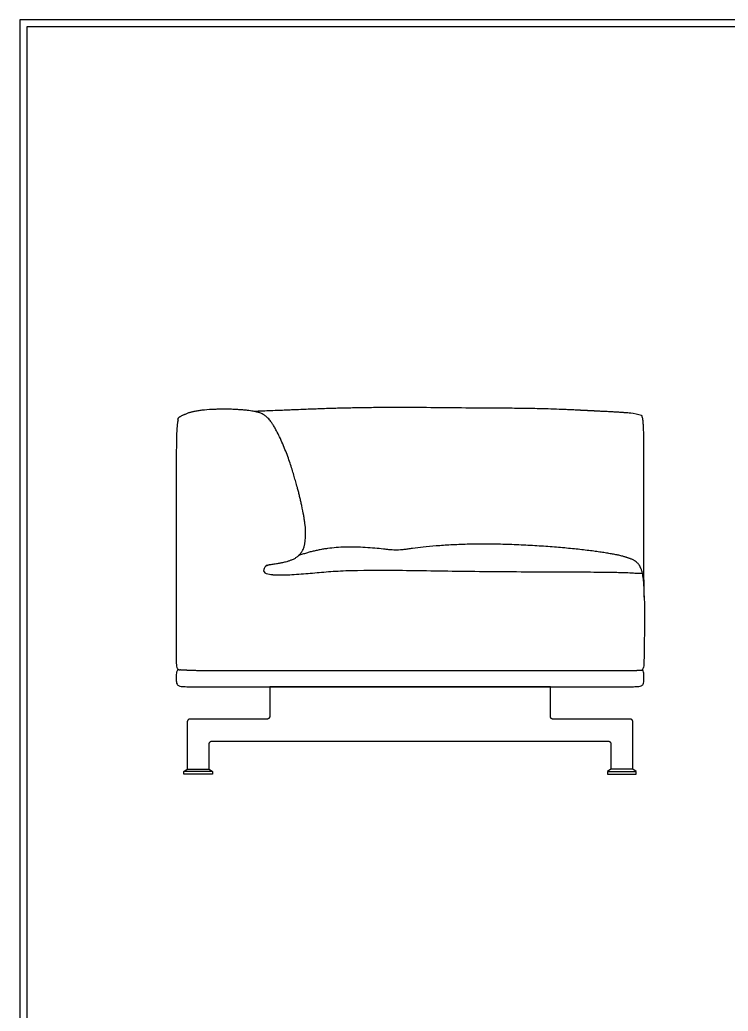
# Model space of a CAD drawing. Header units: millimetres. Extents: x 0 to 2575, y 0 to 3642.
# Drawn here: x 0 to 1288, y 1840 to 3642 of the extents above; entities that cross this region are included whole.
import ezdxf

# ---------------------------------------------------------------- set-up
doc = ezdxf.new("R2010")
doc.units = ezdxf.units.MM
doc.layers.add('4513 Delphi Corner module 85 x 85 cm', color=7, linetype='Continuous', true_color=0x000000)

msp = doc.modelspace()

# ---------------------------------------------------------------- linework, layer by layer
at = {"layer": '4513 Delphi Corner module 85 x 85 cm'}
for points in [[(0, 0), (2575.1, 0), (2575.1, 3641.9), (0, 3641.9)], [(12.8, 12.8), (2562.3, 12.8), (2562.3, 3629.1), (12.8, 3629.1)]]:
    msp.add_lwpolyline(points, close=True, dxfattribs=at)
at = {"layer": '4513 Delphi Corner module 85 x 85 cm', "color": 178, "lineweight": -3, "true_color": 0x000000}
for points in [[(316.1, 2930), (314.9, 2929.7), (313.7, 2929.4), (312.5, 2929.1), (311.3, 2928.8), (310.1, 2928.5), (308.8, 2928.1), (307.6, 2927.8), (306.4, 2927.4), (305.2, 2926.9), (304, 2926.5), (302.8, 2926), (301.6, 2925.5), (300.5, 2924.9), (299.3, 2924.4), (299.2, 2924.3), (298.9, 2924.2), (298.4, 2924.1), (297.9, 2923.9), (296.9, 2923.5), (295.9, 2923.1), (294.9, 2922.6), (293.9, 2922.1), (293, 2921.6), (292.1, 2921.1), (291.2, 2920.6), (290.9, 2920.3), (290.5, 2920), (289.7, 2919.5), (289.1, 2919), (288.5, 2918.5), (288, 2918.1), (287.6, 2917.6)], [(398.2, 2933.4), (396, 2933.6), (393.8, 2933.7), (391.5, 2933.8), (389.3, 2933.9), (387.1, 2934), (384.9, 2934.1), (382.8, 2934.1), (380.6, 2934.2), (378.4, 2934.2), (376.3, 2934.3), (374.2, 2934.3), (372, 2934.3), (370, 2934.3), (367.9, 2934.3), (365.9, 2934.3), (363.8, 2934.2), (361.9, 2934.2), (359.9, 2934.1), (358, 2934.1), (356.1, 2934), (354.3, 2933.9), (352.4, 2933.9), (350.7, 2933.8), (348.9, 2933.7)], [(688, 2459.6), (709.3, 2459.6), (810.4, 2459.6)], [(304.3, 2366), (304.3, 2280)], [(1114.3, 2280), (1074.3, 2280), (1074.3, 2280), (1068.3, 2276), (1120.3, 2276), (1114.3, 2280), (1114.3, 2366)], [(350.3, 2276), (350.3, 2271), (298.4, 2271), (298.4, 2276)], [(1068.3, 2276), (1068.3, 2271), (1120.3, 2271), (1120.3, 2276)]]:
    msp.add_lwpolyline(points, dxfattribs=at)
msp.add_lwpolyline([(298.4, 2276), (304.3, 2280), (344.3, 2280), (344.4, 2280), (350.3, 2276)], close=True, dxfattribs=at)
for points, knots in [([(687, 2937.3), (676.3, 2937.3), (666.6, 2937.3), (647.5, 2937.1), (638, 2937), (619.3, 2936.8), (610, 2936.6), (592.7, 2936.2), (583.2, 2936), (574.3, 2935.8)], [472.496619, 472.496619, 472.496619, 472.496619, 493.548976, 493.548976, 519.283324, 519.283324, 550.807735, 550.807735, 585.287342, 585.287342, 585.287342, 585.287342]), ([(810.6, 2936.4), (789.7, 2936.6), (768, 2936.8), (727, 2937.2), (707, 2937.3), (687, 2937.3)], [348.798368, 348.798368, 348.798368, 348.798368, 412.183515, 412.183515, 472.496619, 472.496619, 472.496619, 472.496619]), ([(331.1, 2932.2), (328.5, 2931.9), (326, 2931.6), (320.9, 2930.9), (318.5, 2930.5), (316.1, 2930)], [636.181856, 636.181856, 636.181856, 636.181856, 643.868706, 643.868706, 651.493835, 651.493835, 651.493835, 651.493835]), ([(424, 2930.6), (420.9, 2931.1), (417.4, 2931.6), (411.6, 2932.3), (409.4, 2932.5), (404.5, 2933), (401.6, 2933.2), (398.2, 2933.4)], [514.323792, 514.323792, 514.323792, 514.323792, 553.232379, 553.232379, 573.023123, 573.023123, 593.838932, 593.838932, 593.838932, 593.838932]), ([(446.1, 2922.3), (445.5, 2922.7), (445, 2923.1), (443.7, 2923.9), (443, 2924.3), (441.3, 2925.4), (440.2, 2925.9), (437.3, 2927.2), (435.4, 2927.9), (433.1, 2928.6), (432.5, 2928.7), (431.5, 2929), (431.2, 2929.1), (430.6, 2929.2), (430.3, 2929.3), (429.3, 2929.5), (428.7, 2929.7), (426.7, 2930.1), (425.4, 2930.3), (424, 2930.6)], [429.685725, 429.685725, 429.685725, 429.685725, 434.06521, 434.06521, 439.984706, 439.984706, 450.689977, 450.689977, 472.2183, 472.2183, 480.438219, 480.438219, 484.637492, 484.637492, 488.896591, 488.896591, 497.450469, 497.450469, 514.323792, 514.323792, 514.323792, 514.323792]), ([(468.2, 2931.8), (462.7, 2931.6), (457.3, 2931.4), (447.7, 2931), (443.2, 2930.8), (434.8, 2930.5), (431.6, 2930.4), (428, 2930.2), (427.1, 2930.2), (426.2, 2930.2)], [692.16163, 692.16163, 692.16163, 692.16163, 709.693991, 709.693991, 723.154005, 723.154005, 733.544946, 733.544946, 736.679322, 736.679322, 736.679322, 736.679322]), ([(466.5, 2895.2), (465.9, 2896.3), (465.3, 2897.4), (463.6, 2900.6), (462.4, 2902.6), (460.6, 2905.5), (460, 2906.4), (458.4, 2908.9), (457.3, 2910.5), (454.4, 2914.3), (452.7, 2916.2), (450, 2919), (449, 2919.9), (447.4, 2921.3), (446.7, 2921.8), (446.1, 2922.3)], [390.483033, 390.483033, 390.483033, 390.483033, 394.272349, 394.272349, 401.188757, 401.188757, 404.39308, 404.39308, 410.376284, 410.376284, 419.253912, 419.253912, 425.351377, 425.351377, 429.685725, 429.685725, 429.685725, 429.685725]), ([(574.3, 2935.8), (565.2, 2935.5), (556.2, 2935.2), (543.4, 2934.8), (539.8, 2934.6), (530.8, 2934.3), (525.5, 2934.1), (517, 2933.8), (513.8, 2933.7), (504.9, 2933.3), (499.4, 2933.1), (490.4, 2932.7), (487.5, 2932.6), (482.1, 2932.4), (478.7, 2932.2), (474.7, 2932.1)], [585.287342, 585.287342, 585.287342, 585.287342, 611.757976, 611.757976, 622.363936, 622.363936, 638.009748, 638.009748, 647.378856, 647.378856, 664.090974, 664.090974, 673.830733, 673.830733, 685.501513, 685.501513, 685.501513, 685.501513]), ([(944.3, 2935.1), (933.3, 2935.3), (922.5, 2935.5), (900.3, 2935.8), (889, 2935.9), (855.9, 2936.2), (832.6, 2936.3), (810.6, 2936.4)], [214.68314, 214.68314, 214.68314, 214.68314, 248.292263, 248.292263, 282.231334, 282.231334, 348.798368, 348.798368, 348.798368, 348.798368]), ([(1019.2, 2932.2), (1017.6, 2932.3), (1015.8, 2932.4), (1011.1, 2932.6), (1007.9, 2932.8), (1001.8, 2933), (998.5, 2933.2), (992.2, 2933.5), (988.9, 2933.6), (979, 2934), (972.1, 2934.2), (958.4, 2934.7), (951.3, 2934.9), (944.3, 2935.1)], [136.558312, 136.558312, 136.558312, 136.558312, 142.986745, 142.986745, 153.037382, 153.037382, 163.015232, 163.015232, 173.07378, 173.07378, 193.465435, 193.465435, 214.68314, 214.68314, 214.68314, 214.68314]), ([(1104.9, 2927.5), (1104.7, 2927.5), (1104.5, 2927.5), (1104.3, 2927.5), (1103.2, 2927.6), (1102, 2927.7), (1100.9, 2927.8), (1100.7, 2927.8), (1100.5, 2927.8), (1100.3, 2927.8), (1099.3, 2927.9), (1098.2, 2928), (1097.1, 2928.1), (1096.4, 2928.1), (1095.7, 2928.2), (1095, 2928.2), (1094.3, 2928.3), (1093.7, 2928.3), (1093, 2928.3), (1091.6, 2928.4), (1090.1, 2928.5), (1088.7, 2928.6), (1088.7, 2928.6), (1088.6, 2928.6), (1088.6, 2928.6), (1087, 2928.7), (1085.4, 2928.8), (1083.8, 2928.9), (1083, 2928.9), (1082.2, 2929), (1081.4, 2929), (1080.5, 2929.1), (1079.6, 2929.1), (1078.7, 2929.2), (1076.9, 2929.3), (1075, 2929.4), (1073.2, 2929.5), (1073.1, 2929.5), (1073, 2929.5), (1072.8, 2929.5), (1071, 2929.6), (1069.1, 2929.7), (1067.3, 2929.8), (1065.9, 2929.8), (1064.5, 2929.9), (1063.1, 2930), (1062.4, 2930), (1061.7, 2930.1), (1060.9, 2930.1), (1058.7, 2930.2), (1056.4, 2930.3), (1054.2, 2930.4)], [111.558312, 111.558312, 111.558312, 111.558312, 112.558312, 112.558312, 112.558312, 113.558312, 113.558312, 113.558312, 114.558312, 114.558312, 114.558312, 115.558312, 115.558312, 115.558312, 116.558312, 116.558312, 116.558312, 117.558312, 117.558312, 117.558312, 118.558312, 118.558312, 118.558312, 119.558312, 119.558312, 119.558312, 120.558312, 120.558312, 120.558312, 121.558312, 121.558312, 121.558312, 122.558312, 122.558312, 122.558312, 123.558312, 123.558312, 123.558312, 124.558312, 124.558312, 124.558312, 125.558312, 125.558312, 125.558312, 126.558312, 126.558312, 126.558312, 127.558312, 127.558312, 127.558312, 128.558312, 128.558312, 128.558312, 128.558312]), ([(286.9, 2911.5), (286.8, 2910.8), (286.7, 2910.3), (286.5, 2909.3), (286.4, 2908.9), (286.2, 2907.5), (286.1, 2906.6), (285.8, 2903.7), (285.6, 2901.6), (285.2, 2895.6), (285, 2891.4), (284.9, 2887.5)], [697.853984, 697.853984, 697.853984, 697.853984, 699.815311, 699.815311, 700.997343, 700.997343, 703.922373, 703.922373, 709.966473, 709.966473, 722.004682, 722.004682, 722.004682, 722.004682]), ([(287.6, 2917.6), (287.2, 2917.2), (287, 2916.9), (286.8, 2916.3), (286.8, 2916.1), (286.9, 2915.9), (286.9, 2915.8), (287, 2915.7), (287, 2915.6), (287.1, 2915.5), (287.1, 2915.5), (287.2, 2915.4), (287.2, 2915.4), (287.3, 2915.3), (287.3, 2915.3), (287.4, 2915.2), (287.5, 2915.1), (287.5, 2915.1)], [681.878636, 681.878636, 681.878636, 681.878636, 683.958782, 683.958782, 686.682296, 686.682296, 687.692556, 687.692556, 688.626974, 688.626974, 689.371368, 689.371368, 689.779778, 689.779778, 689.994959, 689.994959, 690.249588, 690.249588, 690.249588, 690.249588]), ([(287.5, 2915.1), (287.5, 2915.1), (287.5, 2915.1), (287.6, 2915), (287.6, 2915), (287.6, 2914.9), (287.6, 2914.8), (287.6, 2914.7), (287.6, 2914.6), (287.6, 2914.4), (287.5, 2914.3), (287.4, 2913.8), (287.3, 2913.5), (287.2, 2912.9), (287.1, 2912.6), (287, 2911.9), (286.9, 2911.7), (286.9, 2911.5)], [690.249588, 690.249588, 690.249588, 690.249588, 691.3994, 691.3994, 692.703711, 692.703711, 694.088316, 694.088316, 694.470073, 694.470073, 695.083435, 695.083435, 695.772902, 695.772902, 697.07111, 697.07111, 697.853984, 697.853984, 697.853984, 697.853984]), ([(1134, 2891.4), (1134, 2894.1), (1133.9, 2896.7), (1133.7, 2902.1), (1133.5, 2905.1), (1133.3, 2907.8), (1133.3, 2908.1), (1133.3, 2908.5), (1133.3, 2908.8), (1133.3, 2909.1), (1133.2, 2909.4), (1133.2, 2909.7), (1133.2, 2910), (1133.2, 2910.3), (1133.1, 2910.6), (1133.1, 2910.9), (1133.1, 2911.2), (1133.1, 2911.4), (1133, 2911.7), (1133, 2912), (1133, 2912.2), (1132.9, 2912.5), (1132.9, 2912.7), (1132.9, 2913), (1132.9, 2913.2), (1132.8, 2913.4), (1132.8, 2913.7), (1132.8, 2913.9), (1132.8, 2914.1), (1132.7, 2914.3), (1132.7, 2914.5), (1132.7, 2914.7), (1132.6, 2914.9), (1132.6, 2915.1), (1132.6, 2915.3), (1132.6, 2915.5), (1132.5, 2915.7), (1132.5, 2915.8), (1132.5, 2916), (1132.5, 2916.2), (1132.4, 2916.4), (1132.4, 2916.5)], [75.875949, 75.875949, 75.875949, 75.875949, 84.093058, 84.093058, 92.869564, 92.869564, 92.869564, 93.869564, 93.869564, 93.869564, 94.869564, 94.869564, 94.869564, 95.869564, 95.869564, 95.869564, 96.869564, 96.869564, 96.869564, 97.869564, 97.869564, 97.869564, 98.869564, 98.869564, 98.869564, 99.869564, 99.869564, 99.869564, 100.869564, 100.869564, 100.869564, 101.869564, 101.869564, 101.869564, 102.869564, 102.869564, 102.869564, 103.869564, 103.869564, 103.869564, 104.869564, 104.869564, 104.869564, 104.869564]), ([(284.9, 2887.5), (284.8, 2883.4), (284.7, 2879.1), (284.5, 2870.1), (284.5, 2865.2), (284.4, 2855.2), (284.4, 2850.1), (284.4, 2839.9), (284.4, 2835), (284.4, 2830)], [722.004682, 722.004682, 722.004682, 722.004682, 734.5471, 734.5471, 749.315367, 749.315367, 765.098384, 765.098384, 780.921654, 780.921654, 780.921654, 780.921654]), ([(488.1, 2845.2), (486.6, 2849.5), (484.9, 2853.8), (481.5, 2862.4), (479.7, 2866.8), (476, 2875.4), (474.1, 2879.7), (470.4, 2887.6), (468.4, 2891.5), (466.5, 2895.2)], [335.956628, 335.956628, 335.956628, 335.956628, 349.713903, 349.713903, 363.960196, 363.960196, 377.833632, 377.833632, 390.483033, 390.483033, 390.483033, 390.483033]), ([(1134.3, 2857.7), (1134.3, 2860.8), (1134.3, 2863.7), (1134.3, 2866.6), (1134.3, 2871), (1134.2, 2875.4), (1134.2, 2880.9), (1134.2, 2882.1), (1134.1, 2884.3), (1134.1, 2885.2), (1134.1, 2887.9), (1134.1, 2889.8), (1134, 2891.4)], [41.159425, 41.159425, 41.159425, 41.159425, 50.21044, 50.21044, 50.21044, 63.10372, 63.10372, 66.35216, 66.35216, 68.819329, 68.819329, 75.875949, 75.875949, 75.875949, 75.875949]), ([(501.5, 2802), (500.6, 2805.4), (499.7, 2808.4), (497.8, 2815.4), (496.8, 2818.9), (494.6, 2826.1), (493.5, 2829.8), (491, 2837.4), (489.6, 2841.3), (488.1, 2845.2)], [289.25592, 289.25592, 289.25592, 289.25592, 300.558702, 300.558702, 311.746852, 311.746852, 323.389785, 323.389785, 335.956628, 335.956628, 335.956628, 335.956628]), ([(512.4, 2759.3), (511.9, 2761.6), (511.4, 2764), (510.6, 2767.7), (510.3, 2768.9), (509.4, 2772.5), (508.8, 2774.9), (507.9, 2778.5), (507.6, 2779.7), (506.7, 2783.3), (506.1, 2785.7), (505.1, 2789.3), (504.8, 2790.5), (503.4, 2795.5), (502.4, 2798.9), (501.5, 2802)], [225.948, 225.948, 225.948, 225.948, 235.150414, 235.150414, 240.001024, 240.001024, 249.869822, 249.869822, 254.865937, 254.865937, 265.276243, 265.276243, 270.945629, 270.945629, 289.25592, 289.25592, 289.25592, 289.25592]), ([(518.5, 2723.9), (518.4, 2724.9), (518.3, 2726), (518, 2728.4), (517.8, 2729.6), (517.5, 2731.9), (517.3, 2733), (516.8, 2736.5), (516.4, 2738.8), (515, 2746.7), (513.9, 2752.6), (512.4, 2759.3)], [164.1445, 164.1445, 164.1445, 164.1445, 172.190625, 172.190625, 179.107143, 179.107143, 185.810251, 185.810251, 198.432185, 198.432185, 225.948, 225.948, 225.948, 225.948]), ([(813, 2688.7), (803.1, 2688.4), (793.2, 2688), (783.4, 2687.5), (774.4, 2687), (765.4, 2686.4), (756.5, 2685.7), (748.6, 2685.1), (740.8, 2684.3), (733, 2683.5), (726.5, 2682.8), (719.9, 2682), (713.5, 2681.2)], [514.087505, 514.087505, 514.087505, 514.087505, 543.796643, 543.796643, 543.796643, 570.765154, 570.765154, 570.765154, 594.379104, 594.379104, 594.379104, 614.01824, 614.01824, 614.01824, 614.01824]), ([(944.1, 2685.6), (938.6, 2686), (933.2, 2686.3), (927.8, 2686.6), (922.3, 2686.9), (916.8, 2687.2), (911.3, 2687.4), (905.7, 2687.7), (900.1, 2687.9), (894.6, 2688.1), (889, 2688.3), (883.4, 2688.4), (877.9, 2688.6), (866.9, 2688.8), (855.8, 2689), (844.8, 2689), (834.3, 2689), (823.6, 2688.9), (813, 2688.7)], [382.958886, 382.958886, 382.958886, 382.958886, 399.27011, 399.27011, 399.27011, 415.828499, 415.828499, 415.828499, 432.521807, 432.521807, 432.521807, 449.237641, 449.237641, 449.237641, 482.288589, 482.288589, 482.288589, 514.087505, 514.087505, 514.087505, 514.087505]), ([(1054.1, 2674.7), (1050.5, 2675.2), (1046.8, 2675.7), (1039.1, 2676.7), (1035.1, 2677.2), (1031.1, 2677.7), (1022.5, 2678.8), (1013.4, 2679.8), (1004.7, 2680.6), (999.9, 2681.1), (995.1, 2681.6), (990.4, 2682), (985.4, 2682.5), (980.4, 2682.9), (975.5, 2683.3), (970.3, 2683.8), (965.1, 2684.2), (960, 2684.5), (954.7, 2684.9), (949.4, 2685.3), (944.1, 2685.6)], [271.957527, 271.957527, 271.957527, 271.957527, 283.238544, 283.238544, 295.398295, 295.398295, 295.398295, 322.089592, 322.089592, 322.089592, 336.486894, 336.486894, 336.486894, 351.484031, 351.484031, 351.484031, 367.00152, 367.00152, 367.00152, 382.958886, 382.958886, 382.958886, 382.958886]), ([(503.1, 2665.3), (504.7, 2666.4), (506.1, 2667.6), (507.8, 2669.2), (508.2, 2669.6), (509.1, 2670.5), (509.5, 2671), (510.8, 2672.5), (511.4, 2673.4), (512.5, 2675), (512.9, 2675.6), (513.7, 2677), (514, 2677.6), (514.3, 2678.2), (514.3, 2678.3), (514.6, 2678.9), (514.8, 2679.2), (514.9, 2679.4)], [116.987914, 116.987914, 116.987914, 116.987914, 123.000451, 123.000451, 125.334987, 125.334987, 128.024679, 128.024679, 134.255211, 134.255211, 140.932183, 140.932183, 149.691094, 149.691094, 152.588797, 152.588797, 163.1445, 163.1445, 163.1445, 163.1445]), ([(529.8, 2675.2), (527.4, 2674.6), (525, 2673.9), (522.6, 2673.2), (520.2, 2672.6), (517.9, 2671.9), (515.5, 2671.1), (513.2, 2670.4), (510.9, 2669.7), (508.5, 2669), (508.1, 2668.8), (507.6, 2668.7), (507.1, 2668.5)], [131.88206, 131.88206, 131.88206, 131.88206, 139.34129, 139.34129, 139.34129, 146.757583, 146.757583, 146.757583, 154.064665, 154.064665, 154.064665, 155.58817, 155.58817, 155.58817, 155.58817]), ([(591.9, 2683.5), (586.3, 2683.4), (580.7, 2683.1), (575.1, 2682.7), (569.8, 2682.3), (564.6, 2681.7), (559.4, 2681), (556.8, 2680.7), (554.3, 2680.3), (551.8, 2679.9), (549.3, 2679.5), (546.8, 2679), (544.4, 2678.5), (541.9, 2678), (539.5, 2677.5), (537.1, 2676.9), (534.6, 2676.4), (532.2, 2675.8), (529.8, 2675.2)], [69.109011, 69.109011, 69.109011, 69.109011, 85.926447, 85.926447, 85.926447, 101.752046, 101.752046, 101.752046, 109.4064, 109.4064, 109.4064, 116.949672, 116.949672, 116.949672, 124.426786, 124.426786, 124.426786, 131.88206, 131.88206, 131.88206, 131.88206]), ([(660.8, 2680.1), (655.8, 2680.7), (650.5, 2681.2), (645.4, 2681.6), (639.6, 2682.1), (633.8, 2682.5), (628, 2682.8), (622, 2683.1), (615.9, 2683.4), (609.8, 2683.5), (603.9, 2683.7), (597.8, 2683.7), (591.9, 2683.5)], [0.000425, 0.000425, 0.000425, 0.000425, 15.524717, 15.524717, 15.524717, 32.948209, 32.948209, 32.948209, 51.172249, 51.172249, 51.172249, 69.109011, 69.109011, 69.109011, 69.109011]), ([(1107.2, 2663.4), (1106.8, 2663.5), (1106.1, 2663.8), (1105.1, 2664.1), (1104.7, 2664.2), (1104.1, 2664.4), (1103, 2664.8), (1102.6, 2664.9), (1101.7, 2665.2), (1101.2, 2665.3), (1100.1, 2665.7), (1099.5, 2665.9), (1098.7, 2666.1), (1098.7, 2666.1), (1097.8, 2666.3), (1096.9, 2666.6), (1094, 2667.4), (1091.6, 2668), (1088.5, 2668.7), (1087.6, 2668.9), (1086.6, 2669.1), (1084.2, 2669.6), (1082.8, 2669.9), (1078.7, 2670.7), (1076, 2671.2), (1070.2, 2672.2), (1067.2, 2672.7), (1060.8, 2673.7), (1057.5, 2674.2), (1054.1, 2674.7)], [141.230325, 141.230325, 141.230325, 141.230325, 171.318895, 171.318895, 171.318895, 186.403738, 186.403738, 194.058325, 194.058325, 201.783662, 201.783662, 208.976704, 208.976704, 209.670333, 209.670333, 217.820993, 217.820993, 232.342514, 232.342514, 232.342514, 236.650592, 236.650592, 242.325757, 242.325757, 251.818809, 251.818809, 261.569369, 261.569369, 271.957527, 271.957527, 271.957527, 271.957527]), ([(448.5, 2649.9), (448.5, 2649.9), (448.5, 2649.9), (448.5, 2649.9), (448.5, 2649.9), (448.5, 2649.9), (448.5, 2649.9), (448.6, 2649.9), (448.6, 2649.9), (448.7, 2650), (448.7, 2650), (448.9, 2650.1), (448.9, 2650.1), (449.2, 2650.3), (449.3, 2650.3), (449.7, 2650.5), (450.1, 2650.7), (450.6, 2650.9), (450.9, 2651), (451.2, 2651.1)], [46.162709, 46.162709, 46.162709, 46.162709, 46.861564, 46.861564, 46.861564, 47.345008, 47.345008, 47.345008, 49.606198, 49.606198, 50.93548, 50.93548, 51.547614, 51.547614, 51.998026, 51.998026, 53.151366, 53.151366, 55.305605, 55.305605, 55.305605, 55.305605]), ([(451.2, 2651.1), (451.6, 2651.2), (452, 2651.3), (452.9, 2651.5), (453.3, 2651.6), (454.5, 2651.9), (455.1, 2652), (456.2, 2652.2), (456.5, 2652.2), (457.9, 2652.4), (459.1, 2652.6), (461.6, 2653), (462.9, 2653.1), (464.3, 2653.3)], [55.305605, 55.305605, 55.305605, 55.305605, 57.637419, 57.637419, 60.529456, 60.529456, 64.291291, 64.291291, 66.120196, 66.120196, 71.087243, 71.087243, 75.492333, 75.492333, 75.492333, 75.492333]), ([(464.3, 2653.3), (465.7, 2653.6), (467.2, 2653.8), (469.5, 2654.1), (470.4, 2654.3), (471.9, 2654.6), (472.6, 2654.7), (474.3, 2655), (475.4, 2655.2), (477, 2655.5), (477.5, 2655.6), (479.2, 2656), (480.3, 2656.3), (482, 2656.7), (482.5, 2656.8), (483.1, 2656.9)], [75.492333, 75.492333, 75.492333, 75.492333, 79.846048, 79.846048, 82.568157, 82.568157, 84.581988, 84.581988, 87.945538, 87.945538, 89.69231, 89.69231, 93.250978, 93.250978, 95.047574, 95.047574, 95.047574, 95.047574]), ([(483.1, 2656.9), (484.8, 2657.4), (486.6, 2657.9), (490, 2658.9), (491.7, 2659.5), (495.1, 2660.9), (496.8, 2661.6), (500, 2663.3), (501.6, 2664.3), (503.1, 2665.3)], [95.047574, 95.047574, 95.047574, 95.047574, 100.492515, 100.492515, 105.976201, 105.976201, 111.451626, 111.451626, 116.987914, 116.987914, 116.987914, 116.987914]), ([(1127, 2649.2), (1126.8, 2649.5), (1126.7, 2649.7), (1126.3, 2650.3), (1126.1, 2650.6), (1125.6, 2651.3), (1125.4, 2651.6), (1124.3, 2653.1), (1123.2, 2654.3), (1120.9, 2656.3), (1119.9, 2657.1), (1118.2, 2658.4), (1117.5, 2658.8), (1116.2, 2659.5), (1115.5, 2659.9), (1114.1, 2660.7), (1113.3, 2661.1), (1111.6, 2661.8), (1110.7, 2662.2), (1109.9, 2662.5)], [109.798249, 109.798249, 109.798249, 109.798249, 111.9769, 111.9769, 114.32073, 114.32073, 116.745155, 116.745155, 124.081576, 124.081576, 128.911905, 128.911905, 131.347113, 131.347113, 133.825876, 133.825876, 136.398692, 136.398692, 139.30849, 139.30849, 139.30849, 139.30849]), ([(1128, 2646.3), (1128, 2646.4), (1128, 2646.4), (1128, 2646.5), (1128, 2646.5), (1128, 2646.5), (1128, 2646.5), (1128, 2646.5), (1128, 2646.5), (1128, 2646.5), (1128, 2646.6), (1128, 2646.6), (1128, 2646.6), (1128, 2646.6), (1128, 2646.6), (1128, 2646.7), (1128, 2646.7), (1128, 2646.8), (1128, 2647), (1128, 2647), (1128, 2647.1), (1127.9, 2647.2), (1127.9, 2647.3), (1127.8, 2647.4), (1127.7, 2647.7), (1127.7, 2647.9), (1127.4, 2648.4), (1127.2, 2648.8), (1127, 2649.2)], [49.689422, 49.689422, 49.689422, 49.689422, 77.769411, 77.769411, 91.385734, 91.385734, 97.374247, 97.374247, 100.368555, 100.368555, 102.826335, 102.826335, 103.411906, 103.411906, 103.708732, 103.708732, 103.877499, 103.877499, 104.071829, 104.071829, 104.071829, 104.585891, 104.585891, 105.326693, 105.326693, 106.743458, 106.743458, 109.798249, 109.798249, 109.798249, 109.798249]), ([(447.7, 2635.8), (451.7, 2634.7), (456.4, 2633.9), (460, 2633.5), (461.9, 2633.4)], [1, 1, 1, 1, 1.875, 2, 2, 2, 2]), ([(461.9, 2633.4), (463.9, 2633.2), (468.1, 2633), (475, 2632.9), (482.5, 2633.1), (493.1, 2633.5), (507, 2634.4), (518.4, 2635.4), (523.9, 2635.8)], [2, 2, 2, 2, 2.125, 2.25, 2.375, 2.5, 2.75, 3, 3, 3, 3]), ([(1130.1, 2642), (1129.9, 2642.8), (1129.6, 2643.6), (1129.1, 2644.6), (1128.9, 2644.9), (1128.6, 2645.4), (1128.4, 2645.5), (1128.2, 2645.8), (1128.1, 2645.9), (1128, 2645.9), (1128, 2645.9), (1128, 2645.9)], [43.4814, 43.4814, 43.4814, 43.4814, 46.32905, 46.32905, 47.508713, 47.508713, 48.247644, 48.247644, 48.667828, 48.667828, 48.689422, 48.689422, 48.689422, 48.689422]), ([(1133.9, 2621.9), (1133.3, 2627.1), (1132.8, 2630.4), (1131.9, 2635.2), (1131.5, 2636.8), (1130.8, 2639.6), (1130.5, 2640.9), (1130.1, 2642)], [20.361252, 20.361252, 20.361252, 20.361252, 32.991873, 32.991873, 39.037016, 39.037016, 43.4814, 43.4814, 43.4814, 43.4814]), ([(1135, 2595.1), (1135, 2595), (1135, 2594.8), (1135, 2594.5), (1135, 2594.3)], [-1.998135, -1.998135, -1.998135, -1.998135, -1, 0, 0, 0, 0]), ([(288.4, 2461), (287.1, 2460.3), (286.3, 2459.4), (285.8, 2458.5), (285.1, 2457.2), (284.8, 2455.8), (284.7, 2454.4)], [1.098454, 1.098454, 1.098454, 1.098454, 5.07897, 5.07897, 5.07897, 9.368959, 9.368959, 9.368959, 9.368959]), ([(290.4, 2460.8), (290.6, 2460.8), (290.8, 2460.8), (291.1, 2460.9), (291.3, 2460.9), (291.5, 2460.9), (291.9, 2460.8), (291.9, 2460.8), (291.9, 2460.8), (292, 2460.8), (292.1, 2460.8), (292.3, 2460.8), (292.5, 2460.8)], [790.390264, 790.390264, 790.390264, 790.390264, 793.754797, 793.754797, 793.754797, 796.561415, 796.561415, 796.561415, 796.928803, 796.928803, 796.928803, 798.215014, 798.215014, 798.215014, 798.215014]), ([(292.8, 2460.8), (293.1, 2460.8), (293.3, 2460.8), (293.6, 2460.8), (293.6, 2460.8), (293.6, 2460.8), (293.7, 2460.8), (293.8, 2460.8), (294, 2460.8), (294.1, 2460.7), (294.5, 2460.7), (294.9, 2460.7), (295.3, 2460.7), (295.4, 2460.7), (295.5, 2460.7), (295.6, 2460.6), (295.7, 2460.6), (295.8, 2460.6), (295.9, 2460.6), (296.2, 2460.6), (296.5, 2460.6), (296.9, 2460.6), (297, 2460.6), (297.1, 2460.6), (297.2, 2460.5), (297.5, 2460.5), (297.8, 2460.5), (298.1, 2460.5), (298.3, 2460.5), (298.5, 2460.5), (298.8, 2460.5), (299.2, 2460.4), (299.6, 2460.4), (300, 2460.4), (300.1, 2460.4), (300.2, 2460.4), (300.2, 2460.4)], [799.011089, 799.011089, 799.011089, 799.011089, 800.423138, 800.423138, 800.423138, 800.570423, 800.570423, 800.570423, 801.283304, 801.283304, 801.283304, 803.06719, 803.06719, 803.06719, 803.358408, 803.358408, 803.358408, 803.793309, 803.793309, 803.793309, 804.951163, 804.951163, 804.951163, 805.318489, 805.318489, 805.318489, 806.38727, 806.38727, 806.38727, 807.130592, 807.130592, 807.130592, 808.480201, 808.480201, 808.480201, 808.708124, 808.708124, 808.708124, 808.708124]), ([(300.2, 2460.4), (300.7, 2460.4), (301.2, 2460.3), (301.6, 2460.3), (301.8, 2460.3), (302, 2460.3), (302.1, 2460.3), (302.5, 2460.3), (302.9, 2460.3), (303.3, 2460.2), (303.9, 2460.2), (304.6, 2460.2), (305.2, 2460.1), (305.2, 2460.1), (305.3, 2460.1), (305.3, 2460.1), (305.3, 2460.1), (305.4, 2460.1), (305.4, 2460.1), (306.1, 2460.1), (306.8, 2460.1), (307.6, 2460), (309.3, 2460), (311.1, 2459.9), (312.9, 2459.8), (313.6, 2459.8), (314.3, 2459.8), (315, 2459.8), (316.3, 2459.7), (317.7, 2459.7), (319.1, 2459.7)], [808.708124, 808.708124, 808.708124, 808.708124, 810.179368, 810.179368, 810.179368, 810.688036, 810.688036, 810.688036, 811.910814, 811.910814, 811.910814, 813.891415, 813.891415, 813.891415, 813.951271, 813.951271, 813.951271, 814.094236, 814.094236, 814.094236, 816.2726, 816.2726, 816.2726, 821.663397, 821.663397, 821.663397, 823.754908, 823.754908, 823.754908, 827.93514, 827.93514, 827.93514, 827.93514]), ([(319.1, 2459.7), (321.5, 2459.6), (324, 2459.6), (328.8, 2459.5), (331.3, 2459.5), (333.7, 2459.5), (334.5, 2459.5), (335.3, 2459.5), (336, 2459.5)], [827.93514, 827.93514, 827.93514, 827.93514, 835.222011, 835.222011, 842.536786, 842.536786, 842.536786, 844.855344, 844.855344, 844.855344, 844.855344]), ([(349.8, 2459.5), (355.6, 2459.5), (361.4, 2459.6), (372.9, 2459.6), (378.7, 2459.6), (384.5, 2459.6)], [858.658453, 858.658453, 858.658453, 858.658453, 875.984241, 875.984241, 893.310049, 893.310049, 893.310049, 893.310049]), ([(384.5, 2459.6), (391.6, 2459.6), (398.6, 2459.6), (405.7, 2459.6), (414, 2459.6), (422.3, 2459.6), (430.5, 2459.6)], [893.310049, 893.310049, 893.310049, 893.310049, 914.519328, 914.519328, 914.519328, 939.369361, 939.369361, 939.369361, 939.369361]), ([(944.1, 2459.6), (967, 2459.6), (990, 2459.6), (1013, 2459.6), (1026.7, 2459.6), (1040.4, 2459.6), (1054.1, 2459.6)], [1119.775696, 1119.775696, 1119.775696, 1119.775696, 1188.671638, 1188.671638, 1188.671638, 1229.797231, 1229.797231, 1229.797231, 1229.797231]), ([(1054.1, 2459.6), (1058.9, 2459.5), (1063.6, 2459.5), (1073.1, 2459.5), (1077.9, 2459.5), (1082.6, 2459.5)], [1229.797231, 1229.797231, 1229.797231, 1229.797231, 1244.066521, 1244.066521, 1258.33582, 1258.33582, 1258.33582, 1258.33582]), ([(1082.6, 2459.5), (1084.6, 2459.5), (1086.5, 2459.5), (1088.4, 2459.5), (1093.3, 2459.5), (1098.9, 2459.5), (1103.7, 2459.5), (1105.7, 2459.5), (1107.7, 2459.5), (1109.6, 2459.5)], [1258.33582, 1258.33582, 1258.33582, 1258.33582, 1264.143482, 1264.143482, 1264.143482, 1279.45526, 1279.45526, 1279.45526, 1285.288468, 1285.288468, 1285.288468, 1285.288468]), ([(1109.6, 2459.5), (1109.8, 2459.5), (1110, 2459.5), (1110.3, 2459.5), (1112.2, 2459.5), (1114.3, 2459.5), (1116.2, 2459.6), (1116.4, 2459.6), (1116.5, 2459.6), (1116.7, 2459.6), (1117.8, 2459.6), (1118.9, 2459.6), (1119.9, 2459.6)], [1285.288468, 1285.288468, 1285.288468, 1285.288468, 1285.990152, 1285.990152, 1285.990152, 1291.967703, 1291.967703, 1291.967703, 1292.487416, 1292.487416, 1292.487416, 1295.840992, 1295.840992, 1295.840992, 1295.840992]), ([(1119.9, 2459.6), (1120.2, 2459.6), (1120.5, 2459.6), (1120.7, 2459.6), (1120.8, 2459.6), (1120.8, 2459.6), (1120.8, 2459.6), (1121.3, 2459.6), (1121.9, 2459.7), (1122.4, 2459.7), (1122.7, 2459.7), (1123, 2459.7), (1123.3, 2459.7), (1123.4, 2459.7), (1123.5, 2459.7), (1123.7, 2459.7), (1123.7, 2459.7), (1123.8, 2459.7), (1123.8, 2459.7), (1124.2, 2459.7), (1124.6, 2459.7), (1124.9, 2459.7), (1125, 2459.7), (1125, 2459.7), (1125.1, 2459.7), (1125.3, 2459.7), (1125.5, 2459.7), (1125.6, 2459.7), (1125.8, 2459.7), (1125.9, 2459.7), (1126, 2459.8), (1126.2, 2459.8), (1126.3, 2459.8), (1126.5, 2459.8)], [1295.840992, 1295.840992, 1295.840992, 1295.840992, 1296.692796, 1296.692796, 1296.692796, 1296.733185, 1296.733185, 1296.733185, 1298.507355, 1298.507355, 1298.507355, 1299.512299, 1299.512299, 1299.512299, 1299.952216, 1299.952216, 1299.952216, 1300.098071, 1300.098071, 1300.098071, 1301.511832, 1301.511832, 1301.511832, 1301.732538, 1301.732538, 1301.732538, 1302.583616, 1302.583616, 1302.583616, 1303.14719, 1303.14719, 1303.14719, 1303.965578, 1303.965578, 1303.965578, 1303.965578]), ([(1126.5, 2459.8), (1126.6, 2459.8), (1126.8, 2459.8), (1126.9, 2459.8), (1127, 2459.8), (1127, 2459.8), (1127, 2459.8)], [1303.965578, 1303.965578, 1303.965578, 1303.965578, 1304.890741, 1304.890741, 1304.890741, 1305.05465, 1305.05465, 1305.05465, 1305.05465]), ([(1127, 2459.8), (1127.4, 2459.8), (1127.8, 2459.8), (1128, 2459.8), (1128.1, 2459.8), (1128.1, 2459.8), (1128.1, 2459.8), (1128.3, 2459.8), (1128.4, 2459.8), (1128.5, 2459.8), (1128.7, 2459.8), (1128.9, 2459.9), (1129, 2459.9), (1129.3, 2459.9), (1129.5, 2459.9), (1129.6, 2459.9)], [1305.05465, 1305.05465, 1305.05465, 1305.05465, 1307.596521, 1307.596521, 1307.596521, 1307.791659, 1307.791659, 1307.791659, 1309.252002, 1309.252002, 1309.252002, 1311.308286, 1311.308286, 1311.308286, 1315.287968, 1315.287968, 1315.287968, 1315.287968]), ([(1129.6, 2459.9), (1129.7, 2459.9), (1129.7, 2459.9), (1129.7, 2459.9), (1130, 2459.9), (1130.1, 2459.9), (1130.3, 2459.9), (1130.5, 2460), (1130.7, 2460), (1130.8, 2460.1), (1130.8, 2460.1), (1130.8, 2460.1), (1130.9, 2460.1), (1130.9, 2460.1), (1131, 2460.1), (1131, 2460.2), (1131.1, 2460.2), (1131.1, 2460.2), (1131.1, 2460.2), (1131.1, 2460.2), (1131.1, 2460.2)], [1315.287968, 1315.287968, 1315.287968, 1315.287968, 1316.112922, 1316.112922, 1316.112922, 1322.638985, 1322.638985, 1322.638985, 1336.687722, 1336.687722, 1336.687722, 1342.394597, 1342.394597, 1342.394597, 1354.8429, 1354.8429, 1367.291369, 1367.291369, 1367.291369, 1373.433217, 1373.433217, 1373.433217, 1373.433217]), ([(1134, 2454.4), (1133.8, 2455.8), (1133.4, 2458), (1132, 2459.8), (1131.3, 2460.4)], [141.435587, 141.435587, 141.435587, 141.435587, 142.435587, 142.983349, 142.983349, 142.983349, 142.983349]), ([(284.7, 2438.5), (284.8, 2437.1), (285.1, 2435.7), (285.8, 2434.4), (286.5, 2433.2), (287.6, 2432.1), (289.5, 2431.3)], [11.368959, 11.368959, 11.368959, 11.368959, 15.658948, 15.658948, 15.658948, 20.737917, 20.737917, 20.737917, 20.737917]), ([(1129.1, 2431.3), (1131.1, 2432.1), (1132.2, 2433.2), (1132.9, 2434.4), (1133.6, 2435.7), (1133.8, 2437.1), (1134, 2438.5)], [122.093943, 122.093943, 122.093943, 122.093943, 127.172913, 127.172913, 127.172913, 131.462902, 131.462902, 131.462902, 131.462902]), ([(1134, 2438.5), (1134.2, 2439.9), (1134.2, 2441.2), (1134.3, 2442.5), (1134.3, 2443.9), (1134.3, 2445.2), (1134.3, 2446.5)], [131.462902, 131.462902, 131.462902, 131.462902, 135.519484, 135.519484, 135.519484, 139.435587, 139.435587, 139.435587, 139.435587]), ([(289.5, 2431.3), (291.4, 2430.6), (294.1, 2430.2), (300.7, 2430), (307.3, 2429.9), (317.7, 2429.8), (335, 2429.8)], [20.737917, 20.737917, 20.737917, 20.737917, 32.103298, 32.103298, 32.103298, 66.41593, 66.41593, 66.41593, 66.41593]), ([(335, 2429.8), (335, 2429.8), (335, 2429.8), (335.1, 2429.8), (335.1, 2429.8)], [66.41593, 66.41593, 66.41593, 66.41593, 67.41593, 67.832597, 67.832597, 67.832597, 67.832597]), ([(1083.5, 2429.8), (1083.6, 2429.8), (1083.6, 2429.8), (1083.6, 2429.8), (1083.6, 2429.8)], [74.999264, 74.999264, 74.999264, 74.999264, 75.41593, 76.41593, 76.41593, 76.41593, 76.41593]), ([(1083.6, 2429.8), (1101, 2429.8), (1111.4, 2429.9), (1117.9, 2430), (1124.5, 2430.2), (1127.2, 2430.6), (1129.1, 2431.3)], [76.41593, 76.41593, 76.41593, 76.41593, 110.728562, 110.728562, 110.728562, 122.093943, 122.093943, 122.093943, 122.093943])]:
    msp.add_open_spline(points, degree=3, knots=knots, dxfattribs=at)
for points, degree in [([(348.9, 2933.7), (343, 2933.4), (337.2, 2932.9), (331.1, 2932.2)], 3), ([(474.7, 2932.1), (472.5, 2932), (470.3, 2931.9), (468.2, 2931.8)], 3), ([(1022.8, 2932.1), (1021, 2932.1), (1019.2, 2932.2)], 2), ([(1024.3, 2932), (1023.6, 2932), (1022.8, 2932.1)], 2), ([(1031.2, 2931.6), (1027.8, 2931.8), (1024.3, 2932)], 2), ([(1031.7, 2931.6), (1031.5, 2931.6), (1031.2, 2931.6)], 2), ([(1039.3, 2931.2), (1035.5, 2931.4), (1031.7, 2931.6)], 2), ([(1041.2, 2931.1), (1040.3, 2931.2), (1039.3, 2931.2)], 2), ([(1046.9, 2930.8), (1044.1, 2931), (1041.2, 2931.1)], 2), ([(1054.2, 2930.4), (1050.6, 2930.6), (1046.9, 2930.8)], 2), ([(1110.5, 2926.9), (1108.8, 2927.1), (1106.9, 2927.3), (1104.9, 2927.5)], 3), ([(1129.7, 2922.8), (1124.9, 2925), (1116, 2926.3), (1110.5, 2926.9)], 3), ([(1131.1, 2922), (1130.9, 2922.3), (1130.5, 2922.5), (1129.7, 2922.8)], 3), ([(1131, 2921.1), (1131.1, 2921.3), (1131.3, 2921.4), (1131.3, 2921.7)], 3), ([(1131, 2921), (1131, 2921), (1131, 2921.1), (1131, 2921.1)], 3), ([(1132, 2918.4), (1131.4, 2920.3), (1131.1, 2920.8), (1131, 2921)], 3), ([(1131.3, 2921.7), (1131.3, 2921.8), (1131.2, 2922), (1131.1, 2922)], 3), ([(1132.4, 2916.5), (1132.3, 2917), (1132.2, 2917.9), (1132, 2918.4)], 3), ([(1134.3, 2839.2), (1134.3, 2844.2), (1134.3, 2852.8), (1134.3, 2857.7)], 3), ([(284.4, 2830), (284.3, 2817.2), (284.3, 2806.3), (284.3, 2795.9)], 3), ([(1134.3, 2793.9), (1134.3, 2808.3), (1134.3, 2822), (1134.3, 2839.2)], 3), ([(284.3, 2795.9), (284.3, 2790.7), (284.3, 2785.6), (284.3, 2780.5)], 3), ([(1134.3, 2749.3), (1134.3, 2764.5), (1134.3, 2779.6), (1134.3, 2793.9)], 3), ([(284.3, 2780.5), (284.3, 2765.1), (284.3, 2749.3), (284.3, 2733.8)], 3), ([(1134.3, 2728.5), (1134.3, 2734.1), (1134.3, 2743.8), (1134.3, 2749.3)], 3), ([(284.3, 2733.8), (284.3, 2718.3), (284.3, 2703), (284.3, 2689.6)], 3), ([(514.9, 2679.4), (520.2, 2690.9), (520, 2710.6), (518.5, 2723.9)], 3), ([(1134.3, 2693.1), (1134.3, 2704), (1134.3, 2716), (1134.3, 2728.5)], 3), ([(284.3, 2689.6), (284.3, 2676.2), (284.3, 2664.5), (284.3, 2656.2)], 3), ([(1134.3, 2659.7), (1134.3, 2668.6), (1134.3, 2684.2), (1134.3, 2693.1)], 3), ([(685.6, 2678), (683.6, 2678), (679.7, 2678.1), (673.8, 2678.6), (667.7, 2679.3), (663.2, 2679.8), (660.8, 2680.1)], 3), ([(660.8, 2680.1), (660.8, 2680.1), (660.8, 2680.1), (660.8, 2680.1)], 3), ([(660.8, 2680.1), (660.8, 2680.1), (660.8, 2680.1), (660.8, 2680.1)], 3), ([(713.5, 2681.2), (710.6, 2680.8), (705.2, 2680), (698, 2679), (691.6, 2678.3), (687.5, 2678.1), (685.6, 2678)], 3), ([(713.5, 2681.2), (713.5, 2681.2), (713.5, 2681.2), (713.5, 2681.2)], 3), ([(284.3, 2656.2), (284.3, 2624.3), (284.3, 2568.6), (284.3, 2536.8)], 3), ([(449.8, 2650.6), (442.4, 2647.4), (440.4, 2637.7), (447.7, 2635.8)], 3), ([(1108.6, 2662.9), (1108.1, 2663.1), (1107.7, 2663.2), (1107.2, 2663.4)], 3), ([(1109.9, 2662.5), (1109.5, 2662.6), (1109, 2662.8), (1108.6, 2662.9)], 3), ([(1134.4, 2641.7), (1134.3, 2646), (1134.3, 2651.3), (1134.3, 2659.7)], 3), ([(523.9, 2635.8), (535, 2636.8), (556.1, 2638.8), (579.4, 2640.3), (592.7, 2640.8)], 3), ([(592.7, 2640.8), (619.2, 2641.8), (652.1, 2641.8), (688.9, 2641.5)], 3), ([(688.9, 2641.5), (725.8, 2641.1), (766.5, 2640.3), (810.4, 2639.8)], 3), ([(810.4, 2639.8), (854.2, 2639.3), (901.1, 2639), (944.1, 2638.8)], 3), ([(944.1, 2638.8), (987, 2638.6), (1026.1, 2638.5), (1054.1, 2638.3)], 3), ([(1054.1, 2638.3), (1068.1, 2638.1), (1090.6, 2637.8), (1104.1, 2637.3), (1109, 2637.1)], 3), ([(1109, 2637.1), (1113.9, 2636.8), (1120.1, 2636.1), (1126.1, 2635.9), (1131.6, 2636.5)], 3), ([(1128, 2645.9), (1128, 2646.1), (1128, 2646.3)], 2), ([(1134.4, 2641.6), (1134.4, 2641.6), (1134.4, 2641.6), (1134.4, 2641.7)], 3), ([(1134.5, 2629.8), (1134.4, 2634), (1134.4, 2637.3), (1134.4, 2641.6)], 3), ([(1134.1, 2619.8), (1134, 2620.9), (1133.9, 2621.9)], 2), ([(1133.9, 2621.9), (1133.9, 2621.9), (1133.9, 2621.9), (1133.9, 2621.9)], 3), ([(1134.2, 2617.7), (1134.2, 2618.7), (1134.1, 2619.8)], 2), ([(1134.3, 2616.3), (1134.3, 2617), (1134.2, 2617.7)], 2), ([(1134.4, 2615.5), (1134.4, 2615.9), (1134.3, 2616.3)], 2), ([(1134.5, 2613.3), (1134.5, 2614.4), (1134.4, 2615.5)], 2), ([(1134.5, 2629.7), (1134.5, 2629.8), (1134.5, 2629.8), (1134.5, 2629.8)], 3), ([(1134.7, 2614.1), (1134.6, 2620.3), (1134.5, 2625.5), (1134.5, 2629.7)], 3), ([(1134.6, 2611.1), (1134.6, 2612.2), (1134.5, 2613.3)], 2), ([(1135.1, 2592.7), (1135, 2600.8), (1134.8, 2607.9), (1134.7, 2614.1)], 3), ([(1134.7, 2608.9), (1134.7, 2610), (1134.6, 2611.1)], 2), ([(1134.8, 2608), (1134.7, 2608.4), (1134.7, 2608.9)], 2), ([(1134.8, 2606.7), (1134.8, 2607.3), (1134.8, 2608)], 2), ([(1134.9, 2604.4), (1134.8, 2605.5), (1134.8, 2606.7)], 2), ([(1134.9, 2602.5), (1134.9, 2603.4), (1134.9, 2604.4)], 2), ([(1134.9, 2604.4), (1134.9, 2604.4), (1134.9, 2604.4)], 2), ([(1134.9, 2602.1), (1134.9, 2602.3), (1134.9, 2602.5)], 2), ([(1134.9, 2601.2), (1134.9, 2601.7), (1134.9, 2602.1)], 2), ([(1135, 2600.3), (1134.9, 2600.8), (1134.9, 2601.2)], 2), ([(1135, 2599.7), (1135, 2600), (1135, 2600.3)], 2), ([(1135, 2594.6), (1135.2, 2585.6), (1135.2, 2576.1), (1135.3, 2566.4)], 3), ([(1135, 2594.6), (1135, 2594.6), (1135, 2594.6), (1135, 2594.6)], 3), ([(1135.3, 2566.4), (1135.3, 2556.7), (1135.3, 2546.7), (1135.3, 2536.8)], 3), ([(284.3, 2536.8), (284.3, 2526.8), (284.3, 2516.9), (284.3, 2507.7)], 3), ([(1135.3, 2536.8), (1135.2, 2522.4), (1134.9, 2497.2), (1134.6, 2482.8)], 3), ([(284.3, 2507.7), (284.3, 2498.6), (284.3, 2490.2), (284.3, 2482.8)], 3), ([(284.3, 2482.8), (284.3, 2477.8), (284.3, 2473.3), (284.7, 2469.7)], 3), ([(284.7, 2469.7), (284.9, 2467.9), (285.2, 2466.3), (285.6, 2465)], 3), ([(1134.6, 2482.8), (1134.5, 2475.4), (1134.5, 2468.9), (1133.7, 2465)], 3), ([(284.7, 2454.4), (284.3, 2451.6), (284.3, 2449), (284.3, 2446.5)], 3), ([(285.6, 2465), (286.2, 2463.2), (287.1, 2462), (288.4, 2461)], 3), ([(288.4, 2461), (288.9, 2460.7), (289.7, 2460.8), (290.4, 2460.8)], 3), ([(292.5, 2460.8), (292.6, 2460.8), (292.7, 2460.8), (292.8, 2460.8)], 3), ([(336, 2459.5), (340.6, 2459.5), (345.2, 2459.5), (349.8, 2459.5)], 3), ([(430.5, 2459.6), (452.7, 2459.6), (474.9, 2459.6), (497.1, 2459.6)], 3), ([(497.1, 2459.6), (497.9, 2459.6), (498.7, 2459.6), (499.5, 2459.6)], 3), ([(499.5, 2459.6), (527.6, 2459.6), (555.6, 2459.6), (583.6, 2459.6)], 3), ([(583.6, 2459.6), (615.5, 2459.6), (650.3, 2459.6), (688, 2459.6)], 3), ([(810.4, 2459.6), (845.8, 2459.6), (883.3, 2459.6), (919.1, 2459.6)], 3), ([(919.1, 2459.6), (927.4, 2459.6), (935.8, 2459.6), (944.1, 2459.6)], 3), ([(1131.1, 2460.2), (1131.2, 2460.2), (1131.2, 2460.3), (1131.3, 2460.4)], 3), ([(1131.3, 2460.4), (1132.5, 2461.3), (1133.2, 2462.7), (1133.7, 2465)], 3), ([(1133.7, 2465), (1133.7, 2465), (1133.7, 2465), (1133.7, 2465)], 3), ([(1134.3, 2446.5), (1134.3, 2447.8), (1134.3, 2450.3), (1134.2, 2453), (1134, 2454.4)], 3), ([(284.3, 2446.5), (284.3, 2443.9), (284.3, 2441.3), (284.7, 2438.5)], 3), ([(335.1, 2429.8), (335.2, 2429.8), (335.2, 2429.8), (335.3, 2429.8)], 3), ([(335.3, 2429.8), (352.6, 2429.8), (401.1, 2429.8), (465.7, 2429.8), (499.1, 2429.8)], 3), ([(499, 2429.8), (484.1, 2429.8), (469.2, 2429.8), (454.3, 2429.8)], 3), ([(454.3, 2429.8), (454.3, 2402.9), (454.3, 2376)], 2), ([(709.3, 2429.8), (637.7, 2429.8), (566, 2429.8), (499, 2429.8)], 3), ([(499.1, 2429.8), (566.1, 2429.8), (637.7, 2429.8), (709.3, 2429.8)], 3), ([(919.7, 2429.8), (852.7, 2429.8), (781, 2429.8), (709.3, 2429.8)], 3), ([(709.3, 2429.8), (781, 2429.8), (852.6, 2429.8), (919.5, 2429.8)], 3), ([(919.5, 2429.8), (953, 2429.8), (1017.6, 2429.8), (1066, 2429.8), (1083.3, 2429.8)], 3), ([(964.3, 2429.8), (949.4, 2429.8), (934.6, 2429.8), (919.7, 2429.8)], 3), ([(964.3, 2376), (964.3, 2402.9), (964.3, 2429.8)], 2), ([(1083.3, 2429.8), (1083.4, 2429.8), (1083.5, 2429.8), (1083.5, 2429.8)], 3), ([(449.3, 2371), (379.3, 2371), (309.3, 2371)], 2), ([(1109.3, 2371), (1039.3, 2371), (969.3, 2371)], 2), ([(344.3, 2280), (344.3, 2303), (344.3, 2326)], 2), ([(349.3, 2331), (709.3, 2331), (1069.3, 2331)], 2), ([(1074.3, 2326), (1074.3, 2303), (1074.3, 2280)], 2)]:
    msp.add_open_spline(points, degree=degree, dxfattribs=at)
for points in [[(309.3, 2371), (304.3, 2371), (304.3, 2366)], [(454.3, 2376), (454.3, 2371), (449.3, 2371)], [(969.3, 2371), (964.3, 2371), (964.3, 2376)], [(1114.3, 2366), (1114.3, 2371), (1109.3, 2371)], [(344.3, 2326), (344.3, 2331), (349.3, 2331)], [(1069.3, 2331), (1074.3, 2331), (1074.3, 2326)]]:
    msp.add_rational_spline(points, [1, 0.707106781187, 1], degree=2, dxfattribs=at)

doc.saveas('drawing.dxf')
